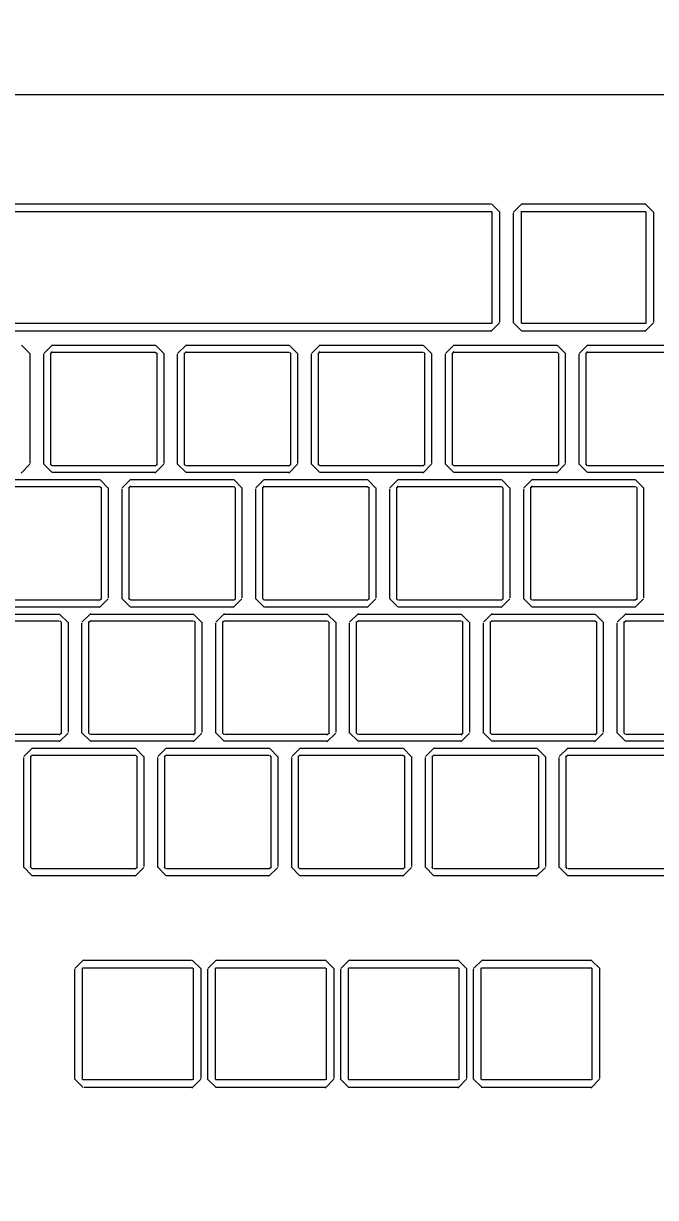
# Model space of a CAD drawing. Header units: millimetres. Extents: x 0 to 9483559, y -180456 to 305735.
# Drawn here: x 448351.8 to 448442.3, y 5238.8 to 5407 of the extents above; entities that cross this region are included whole.
import ezdxf
from ezdxf.enums import TextEntityAlignment as Align

# ---------------------------------------------------------------- set-up
doc = ezdxf.new("R2018")
doc.units = ezdxf.units.MM
doc.layers.add('EI_DIMS_DETAIL', color=7, linetype='Continuous')
doc.layers.add('АР_Маркер экспликации', color=239, linetype='Continuous', lineweight=13)
doc.layers.add('АР_Номер помещения', color=250, linetype='Continuous', lineweight=9)
doc.layers.add('АР_Названия помещений', color=124, linetype='Continuous', lineweight=5, plot=False)
doc.layers.add('АР_Помещения_площадь', color=19, linetype='Continuous', lineweight=9, plot=False)
doc.layers.add('ТХ_ОБЩЕЕ', color=7, linetype='Continuous', lineweight=0, true_color=0x7b7b7b)
doc.styles.add('ISOCPEUR', font='', dxfattribs={"height": 250})
doc.styles.get("Standard").update_dxf_attribs({"font": 'GOST.TTF'})
doc.styles.add('ГОСТ 2.304', font='CS_Gost2304.shx', dxfattribs={"oblique": 10})
doc.styles.get('ISOCPEUR').set_extended_font_data('ISOCPEUR', italic=True)
doc.dimstyles.new('СПДС', dxfattribs={"dimscale": 100, "dimtxt": 2.5, "dimasz": 2.5, "dimexe": 2, "dimexo": 0.625, "dimgap": 1, "dimtad": 1, "dimdec": 0, "dimrnd": 5, "dimtxsty": 'ГОСТ 2.304', "dimblk": 'OBLIQUE', "dimblk1": 'OBLIQUE', "dimblk2": 'OBLIQUE', "dimcen": 2.5, "dimdle": 2, "dimadec": 0, "dimazin": 2, "dimtfac": 0.75, "dimtdec": 4, "dimtmove": 1, "dimatfit": 3, "dimfxl": 1, "dimtfill": 1, "dimtolj": 1, "dimarcsym": 1})

# ---------------------------------------------------------------- blocks, each defined once
blk = doc.blocks.new('*U333')
at = {"color": 7, "style": 'ISOCPEUR', "width": 0.7, "flags": 1}
blk.add_attdef('КАТЕГОРИЯ', (-499.17, -2092.19), '', height=250, dxfattribs=at)
at = {"layer": 'АР_Номер помещения', "color": 7, "style": 'ISOCPEUR', "width": 0.7}
blk.add_attdef('НОМЕР_ПОМЕЩЕНИЯ', text='', height=300, dxfattribs=at).set_placement((-13874.5, 6637.55), align=Align.MIDDLE_CENTER)
at = {"layer": 'АР_Помещения_площадь', "color": 7, "lineweight": 30, "width": 0.7, "flags": 104}
blk.add_attdef('ИМЯ_ПОМЕЩЕНИЯ', text='', height=100, dxfattribs=at).set_placement((157.63, 1217.14), align=Align.MIDDLE_CENTER)
at = {"layer": 'АР_Помещения_площадь', "color": 7, "style": 'ISOCPEUR', "width": 0.7}
blk.add_attdef('ПЛОЩАДЬ_ПОМЕЩЕНИЯ', text='', height=200, dxfattribs=at).set_placement((-12654.58, 407.67), align=Align.MIDDLE_RIGHT)
blk = doc.blocks.new('*U328')
at = {"color": 7, "style": 'ISOCPEUR', "width": 0.7, "flags": 1}
blk.add_attdef('КАТЕГОРИЯ', (-499.17, -2092.19), '', height=250, dxfattribs=at)
at = {"layer": 'АР_Номер помещения', "color": 7, "style": 'ISOCPEUR', "width": 0.7}
blk.add_attdef('НОМЕР_ПОМЕЩЕНИЯ', text='', height=300, dxfattribs=at).set_placement((-12706.03, 14288.98), align=Align.MIDDLE_CENTER)
at = {"layer": 'АР_Помещения_площадь', "color": 7, "style": 'ISOCPEUR', "width": 0.7}
blk.add_attdef('ПЛОЩАДЬ_ПОМЕЩЕНИЯ', text='', height=200, dxfattribs=at).set_placement((-12401.87, 13466.71), align=Align.MIDDLE_RIGHT)
at = {"layer": 'АР_Помещения_площадь', "color": 7, "lineweight": 30, "width": 0.7, "flags": 104}
blk.add_attdef('ИМЯ_ПОМЕЩЕНИЯ', text='', height=100, dxfattribs=at).set_placement((157.63, 1217.14), align=Align.MIDDLE_CENTER)
blk = doc.blocks.new('table oborud')
at = {"layer": 'ТХ_ОБЩЕЕ'}
for points in [[(743602.61, 689265.29), (743602.61, 689708.04)], [(743568.73, 689523.16), (743568.73, 689632.16)], [(743569.86, 689523.14), (743569.86, 689632.39)], [(743585.86, 689632.29), (743585.86, 689523.04)], [(743586.98, 689632.26), (743586.98, 689523.26)], [(743510.01, 689584.99), (743510.01, 689599.74)], [(743510.98, 689584.96), (743510.98, 689599.71)], [(743527.26, 689599.79), (743527.26, 689585.04)], [(743528.23, 689599.76), (743528.23, 689585.01)], [(743529.23, 689579.24), (743529.23, 689593.99)], [(743530.23, 689579.21), (743530.23, 689593.96)], [(743546.51, 689594.04), (743546.51, 689579.29)], [(743547.48, 689594.01), (743547.48, 689579.26)], [(743490.76, 689588.91), (743492.01, 689590.16)], [(743491.96, 689590.11), (743507.71, 689590.11)], [(743507.81, 689590.11), (743509.06, 689588.86)], [(743549.68, 689589.24), (743548.43, 689590.49)], [(743566.73, 689590.44), (743565.48, 689589.19)], [(743490.76, 689574.14), (743490.76, 689588.89)], [(743491.76, 689588.94), (743492.01, 689589.19)], [(743491.76, 689574.11), (743491.76, 689588.86)], [(743491.93, 689589.11), (743507.93, 689589.11)], [(743507.83, 689589.11), (743508.08, 689588.86)], [(743508.01, 689588.94), (743508.01, 689574.19)], [(743509.01, 689588.91), (743509.01, 689574.16)], [(743565.53, 689589.24), (743549.78, 689589.24)], [(743548.48, 689586.04), (743549.73, 689587.29)], [(743548.48, 689571.26), (743548.48, 689586.01)], [(743549.48, 689586.06), (743549.73, 689586.31)], [(743549.48, 689571.24), (743549.48, 689585.99)], [(743549.66, 689586.24), (743565.66, 689586.24)], [(743549.68, 689587.24), (743565.43, 689587.24)], [(743565.53, 689587.24), (743566.78, 689585.99)], [(743565.56, 689586.24), (743565.81, 689585.99)], [(743565.73, 689586.06), (743565.73, 689571.31)], [(743566.73, 689586.04), (743566.73, 689571.29)], [(743511.18, 689583.79), (743509.93, 689585.04)], [(743511.16, 689584.79), (743510.91, 689585.04)], [(743527.08, 689584.79), (743511.08, 689584.79)], [(743528.23, 689584.99), (743526.98, 689583.74)], [(743527.26, 689584.96), (743527.01, 689584.71)], [(743460.41, 689581.61), (743461.66, 689582.86)], [(743461.61, 689582.81), (743477.36, 689582.81)], [(743477.46, 689582.81), (743478.71, 689581.56)], [(743527.06, 689583.79), (743511.31, 689583.79)], [(743460.41, 689565.99), (743460.41, 689581.49)], [(743461.51, 689565.94), (743461.51, 689581.69)], [(743461.51, 689581.66), (743461.51, 689581.66)], [(743461.58, 689581.71), (743477.58, 689581.71)], [(743477.51, 689581.71), (743477.51, 689581.71)], [(743477.56, 689581.66), (743477.56, 689565.91)], [(743478.66, 689581.61), (743478.66, 689566.11)], [(743510.01, 689580.59), (743511.26, 689581.84)], [(743510.98, 689580.61), (743511.23, 689580.86)], [(743511.18, 689581.79), (743526.93, 689581.79)], [(743527.06, 689581.79), (743528.31, 689580.54)], [(743510.01, 689565.81), (743510.01, 689580.56)], [(743510.98, 689565.79), (743510.98, 689580.54)], [(743511.16, 689580.79), (743527.16, 689580.79)], [(743527.08, 689580.79), (743527.33, 689580.54)], [(743527.26, 689580.61), (743527.26, 689565.86)], [(743528.23, 689580.59), (743528.23, 689565.84)], [(743530.43, 689578.04), (743529.18, 689579.29)], [(743530.41, 689579.04), (743530.16, 689579.29)], [(743547.48, 689579.24), (743546.23, 689577.99)], [(743546.51, 689579.21), (743546.26, 689578.96)], [(743546.33, 689579.04), (743530.33, 689579.04)], [(743546.31, 689578.04), (743530.56, 689578.04)], [(743529.23, 689574.84), (743530.48, 689576.09)], [(743530.43, 689576.04), (743546.18, 689576.04)], [(743546.31, 689576.04), (743547.56, 689574.79)], [(743491.96, 689572.94), (743490.71, 689574.19)], [(743491.93, 689573.94), (743491.68, 689574.19)], [(743509.01, 689574.14), (743507.76, 689572.89)], [(743529.23, 689560.06), (743529.23, 689574.81)], [(743530.23, 689574.86), (743530.48, 689575.11)], [(743530.23, 689560.04), (743530.23, 689574.79)], [(743530.41, 689575.04), (743546.41, 689575.04)], [(743546.33, 689575.04), (743546.58, 689574.79)], [(743546.51, 689574.86), (743546.51, 689560.11)], [(743547.48, 689574.84), (743547.48, 689560.09)], [(743507.83, 689573.94), (743491.83, 689573.94)], [(743507.81, 689572.94), (743492.06, 689572.94)], [(743508.01, 689574.11), (743507.76, 689573.86)], [(743490.76, 689569.74), (743492.01, 689570.99)], [(743491.96, 689570.94), (743507.71, 689570.94)], [(743507.81, 689570.94), (743509.06, 689569.69)], [(743549.68, 689570.09), (743548.43, 689571.34)], [(743549.66, 689571.06), (743549.41, 689571.31)], [(743565.56, 689571.06), (743549.56, 689571.06)], [(743566.73, 689571.26), (743565.48, 689570.01)], [(743565.73, 689571.24), (743565.48, 689570.99)], [(743490.76, 689554.96), (743490.76, 689569.71)], [(743491.76, 689569.76), (743492.01, 689570.01)], [(743491.76, 689554.94), (743491.76, 689569.69)], [(743491.93, 689569.94), (743507.93, 689569.94)], [(743507.83, 689569.94), (743508.08, 689569.69)], [(743508.01, 689569.76), (743508.01, 689555.01)], [(743509.01, 689569.74), (743509.01, 689554.99)], [(743565.53, 689570.09), (743549.78, 689570.09)], [(743548.48, 689566.89), (743549.73, 689568.14)], [(743549.68, 689568.09), (743565.43, 689568.09)], [(743565.53, 689568.09), (743566.78, 689566.84)], [(743461.61, 689564.79), (743460.36, 689566.04)], [(743477.51, 689565.89), (743461.51, 689565.89)], [(743461.58, 689565.89), (743461.58, 689565.89)], [(743478.66, 689565.99), (743477.41, 689564.74)], [(743477.56, 689565.94), (743477.56, 689565.94)], [(743511.18, 689564.64), (743509.93, 689565.89)], [(743511.16, 689565.61), (743510.91, 689565.86)], [(743528.23, 689565.81), (743526.98, 689564.56)], [(743527.26, 689565.79), (743527.01, 689565.54)], [(743548.48, 689552.11), (743548.48, 689566.86)], [(743549.48, 689566.91), (743549.73, 689567.16)], [(743549.48, 689552.09), (743549.48, 689566.84)], [(743549.66, 689567.09), (743565.66, 689567.09)], [(743565.56, 689567.09), (743565.81, 689566.84)], [(743565.73, 689566.91), (743565.73, 689552.16)], [(743566.73, 689566.89), (743566.73, 689552.14)], [(743477.46, 689564.79), (743461.71, 689564.79)], [(743527.08, 689565.61), (743511.08, 689565.61)], [(743527.06, 689564.64), (743511.31, 689564.64)], [(743460.41, 689562.59), (743461.66, 689563.84)], [(743460.41, 689546.94), (743460.41, 689562.69)], [(743461.51, 689546.91), (743461.51, 689562.66)], [(743461.51, 689562.61), (743461.51, 689562.61)], [(743461.58, 689562.69), (743477.58, 689562.69)], [(743461.61, 689563.79), (743477.36, 689563.79)], [(743477.46, 689563.79), (743478.71, 689562.54)], [(743477.51, 689562.69), (743477.51, 689562.69)], [(743477.56, 689562.61), (743477.56, 689546.86)], [(743478.66, 689562.59), (743478.66, 689546.84)], [(743510.01, 689561.44), (743511.26, 689562.69)], [(743511.18, 689562.64), (743526.93, 689562.64)], [(743527.06, 689562.64), (743528.31, 689561.39)], [(743510.01, 689546.66), (743510.01, 689561.41)], [(743510.98, 689561.46), (743511.23, 689561.71)], [(743510.98, 689546.64), (743510.98, 689561.39)], [(743511.16, 689561.64), (743527.16, 689561.64)], [(743527.08, 689561.64), (743527.33, 689561.39)], [(743527.26, 689561.46), (743527.26, 689546.71)], [(743528.23, 689561.44), (743528.23, 689546.69)], [(743530.43, 689558.89), (743529.18, 689560.14)], [(743530.41, 689559.86), (743530.16, 689560.11)], [(743546.33, 689559.86), (743530.33, 689559.86)], [(743547.48, 689560.06), (743546.23, 689558.81)], [(743546.51, 689560.04), (743546.26, 689559.79)], [(743546.31, 689558.89), (743530.56, 689558.89)], [(743529.23, 689555.69), (743530.48, 689556.94)], [(743529.23, 689540.91), (743529.23, 689555.66)], [(743530.23, 689555.71), (743530.48, 689555.96)], [(743530.23, 689540.89), (743530.23, 689555.64)], [(743530.41, 689555.89), (743546.41, 689555.89)], [(743530.43, 689556.89), (743546.18, 689556.89)], [(743546.31, 689556.89), (743547.56, 689555.64)], [(743546.33, 689555.89), (743546.58, 689555.64)], [(743546.51, 689555.71), (743546.51, 689540.96)], [(743547.48, 689555.69), (743547.48, 689540.94)], [(743491.96, 689553.76), (743490.71, 689555.01)], [(743491.93, 689554.76), (743491.68, 689555.01)], [(743507.83, 689554.76), (743491.83, 689554.76)], [(743509.01, 689554.96), (743507.76, 689553.71)], [(743508.01, 689554.94), (743507.76, 689554.69)], [(743507.81, 689553.76), (743492.06, 689553.76)], [(743490.76, 689550.59), (743492.01, 689551.84)], [(743491.76, 689550.61), (743492.01, 689550.86)], [(743491.93, 689550.79), (743507.93, 689550.79)], [(743491.96, 689551.76), (743507.71, 689551.76)], [(743507.81, 689551.76), (743509.06, 689550.51)], [(743507.83, 689550.79), (743508.08, 689550.54)], [(743508.01, 689550.61), (743508.01, 689535.86)], [(743549.68, 689550.91), (743548.43, 689552.16)], [(743549.66, 689551.91), (743549.41, 689552.16)], [(743565.56, 689551.91), (743549.56, 689551.91)], [(743565.53, 689550.91), (743549.78, 689550.91)], [(743566.73, 689552.11), (743565.48, 689550.86)], [(743565.73, 689552.09), (743565.48, 689551.84)], [(743490.76, 689535.81), (743490.76, 689550.56)], [(743491.76, 689535.79), (743491.76, 689550.54)], [(743509.01, 689550.59), (743509.01, 689535.84)], [(743548.48, 689547.71), (743549.73, 689548.96)], [(743549.68, 689548.91), (743565.43, 689548.91)], [(743565.53, 689548.91), (743566.78, 689547.66)], [(743548.48, 689532.94), (743548.48, 689547.69)], [(743549.48, 689547.74), (743549.73, 689547.99)], [(743549.48, 689532.91), (743549.48, 689547.66)], [(743549.66, 689547.91), (743565.66, 689547.91)], [(743565.56, 689547.91), (743565.81, 689547.66)], [(743565.73, 689547.74), (743565.73, 689532.99)], [(743566.73, 689547.71), (743566.73, 689532.96)], [(743461.61, 689545.74), (743460.36, 689546.99)], [(743477.51, 689546.84), (743461.51, 689546.84)], [(743461.58, 689546.84), (743461.58, 689546.84)], [(743477.46, 689545.74), (743461.71, 689545.74)], [(743478.66, 689546.94), (743477.41, 689545.69)], [(743477.56, 689546.91), (743477.56, 689546.91)], [(743511.18, 689545.46), (743509.93, 689546.71)], [(743511.16, 689546.46), (743510.91, 689546.71)], [(743527.08, 689546.46), (743511.08, 689546.46)], [(743528.23, 689546.66), (743526.98, 689545.41)], [(743527.26, 689546.64), (743527.01, 689546.39)], [(743460.41, 689543.56), (743461.66, 689544.81)], [(743461.61, 689544.74), (743477.36, 689544.74)], [(743477.46, 689544.74), (743478.71, 689543.49)], [(743527.06, 689545.46), (743511.31, 689545.46)], [(743460.41, 689527.91), (743460.41, 689543.66)], [(743461.51, 689527.86), (743461.51, 689543.61)], [(743461.51, 689543.59), (743461.51, 689543.59)], [(743461.58, 689543.64), (743477.58, 689543.64)], [(743477.51, 689543.64), (743477.51, 689543.64)], [(743477.56, 689543.59), (743477.56, 689527.84)], [(743478.66, 689543.56), (743478.66, 689527.81)], [(743510.01, 689542.26), (743511.26, 689543.51)], [(743510.01, 689527.49), (743510.01, 689542.24)], [(743510.98, 689542.29), (743511.23, 689542.54)], [(743510.98, 689527.46), (743510.98, 689542.21)], [(743511.16, 689542.46), (743527.16, 689542.46)], [(743511.18, 689543.46), (743526.93, 689543.46)], [(743527.06, 689543.46), (743528.31, 689542.21)], [(743527.08, 689542.46), (743527.33, 689542.21)], [(743527.26, 689542.29), (743527.26, 689527.54)], [(743528.23, 689542.26), (743528.23, 689527.51)], [(743530.43, 689539.71), (743529.18, 689540.96)], [(743530.41, 689540.71), (743530.16, 689540.96)], [(743546.33, 689540.71), (743530.33, 689540.71)], [(743547.48, 689540.91), (743546.23, 689539.66)], [(743546.51, 689540.89), (743546.26, 689540.64)], [(743546.31, 689539.71), (743530.56, 689539.71)], [(743529.23, 689536.51), (743530.48, 689537.76)], [(743530.43, 689537.71), (743546.18, 689537.71)], [(743546.31, 689537.71), (743547.56, 689536.46)], [(743491.96, 689534.61), (743490.71, 689535.86)], [(743491.93, 689535.61), (743491.68, 689535.86)], [(743507.83, 689535.61), (743491.83, 689535.61)], [(743509.01, 689535.81), (743507.76, 689534.56)], [(743508.01, 689535.79), (743507.76, 689535.54)], [(743529.23, 689521.74), (743529.23, 689536.49)], [(743530.23, 689536.54), (743530.48, 689536.79)], [(743530.23, 689521.71), (743530.23, 689536.46)], [(743530.41, 689536.71), (743546.41, 689536.71)], [(743546.33, 689536.71), (743546.58, 689536.46)], [(743546.51, 689536.54), (743546.51, 689521.79)], [(743547.48, 689536.51), (743547.48, 689521.76)], [(743507.81, 689534.61), (743492.06, 689534.61)], [(743490.76, 689531.41), (743492.01, 689532.66)], [(743491.96, 689532.61), (743507.71, 689532.61)], [(743507.81, 689532.61), (743509.06, 689531.36)], [(743549.68, 689531.74), (743548.43, 689532.99)], [(743549.66, 689532.74), (743549.41, 689532.99)], [(743565.56, 689532.74), (743549.56, 689532.74)], [(743566.73, 689532.94), (743565.48, 689531.69)], [(743565.73, 689532.91), (743565.48, 689532.66)], [(743490.76, 689516.64), (743490.76, 689531.39)], [(743491.76, 689531.44), (743492.01, 689531.69)], [(743491.76, 689516.61), (743491.76, 689531.36)], [(743491.93, 689531.61), (743507.93, 689531.61)], [(743507.83, 689531.61), (743508.08, 689531.36)], [(743508.01, 689531.44), (743508.01, 689516.69)], [(743509.01, 689531.41), (743509.01, 689516.66)], [(743565.53, 689531.74), (743549.78, 689531.74)], [(743548.48, 689528.54), (743549.73, 689529.79)], [(743549.48, 689528.56), (743549.73, 689528.81)], [(743549.66, 689528.74), (743565.66, 689528.74)], [(743549.68, 689529.74), (743565.43, 689529.74)], [(743565.53, 689529.74), (743566.78, 689528.49)], [(743565.56, 689528.74), (743565.81, 689528.49)], [(743461.61, 689526.71), (743460.36, 689527.96)], [(743477.51, 689527.81), (743461.51, 689527.81)], [(743461.58, 689527.81), (743461.58, 689527.81)], [(743478.66, 689527.91), (743477.41, 689526.66)], [(743477.56, 689527.86), (743477.56, 689527.86)], [(743511.18, 689526.29), (743509.93, 689527.54)], [(743511.16, 689527.29), (743510.91, 689527.54)], [(743527.08, 689527.29), (743511.08, 689527.29)], [(743528.23, 689527.49), (743526.98, 689526.24)], [(743527.26, 689527.46), (743527.01, 689527.21)], [(743548.48, 689513.76), (743548.48, 689528.51)], [(743549.48, 689513.74), (743549.48, 689528.49)], [(743565.73, 689528.56), (743565.73, 689513.81)], [(743566.73, 689528.54), (743566.73, 689513.79)], [(743460.41, 689524.51), (743461.66, 689525.76)], [(743461.61, 689525.71), (743477.36, 689525.71)], [(743477.46, 689526.71), (743461.71, 689526.71)], [(743477.46, 689525.71), (743478.71, 689524.46)], [(743527.06, 689526.29), (743511.31, 689526.29)], [(743460.41, 689508.86), (743460.41, 689524.61)], [(743461.51, 689508.84), (743461.51, 689524.59)], [(743461.51, 689524.54), (743461.51, 689524.54)], [(743461.58, 689524.61), (743477.58, 689524.61)], [(743477.51, 689524.61), (743477.51, 689524.61)], [(743477.56, 689524.54), (743477.56, 689508.79)], [(743478.66, 689524.51), (743478.66, 689508.76)], [(743510.01, 689523.09), (743511.26, 689524.34)], [(743511.18, 689524.29), (743526.93, 689524.29)], [(743527.06, 689524.29), (743528.31, 689523.04)], [(743510.01, 689508.31), (743510.01, 689523.06)], [(743510.98, 689523.11), (743511.23, 689523.36)], [(743510.98, 689508.29), (743510.98, 689523.04)], [(743511.16, 689523.29), (743527.16, 689523.29)], [(743527.08, 689523.29), (743527.33, 689523.04)], [(743527.26, 689523.11), (743527.26, 689508.36)], [(743528.23, 689523.09), (743528.23, 689508.34)], [(743569.93, 689521.99), (743568.68, 689523.24)], [(743585.83, 689523.09), (743569.83, 689523.09)], [(743569.91, 689523.09), (743569.91, 689523.09)], [(743586.98, 689523.16), (743585.73, 689521.91)], [(743585.86, 689523.14), (743585.86, 689523.14)], [(743530.43, 689520.54), (743529.18, 689521.79)], [(743530.41, 689521.54), (743530.16, 689521.79)], [(743546.33, 689521.54), (743530.33, 689521.54)], [(743546.31, 689520.54), (743530.56, 689520.54)], [(743547.48, 689521.74), (743546.23, 689520.49)], [(743546.51, 689521.71), (743546.26, 689521.46)], [(743585.78, 689521.99), (743570.03, 689521.99)], [(743568.73, 689518.79), (743569.98, 689520.04)], [(743568.73, 689501.06), (743568.73, 689518.81)], [(743569.86, 689501.09), (743569.86, 689518.84)], [(743569.86, 689518.81), (743569.86, 689518.81)], [(743569.91, 689518.86), (743585.91, 689518.86)], [(743569.93, 689519.99), (743585.68, 689519.99)], [(743585.78, 689519.99), (743587.03, 689518.74)], [(743585.83, 689518.86), (743585.83, 689518.86)], [(743585.88, 689518.81), (743585.88, 689501.06)], [(743586.98, 689518.79), (743586.98, 689501.04)], [(743529.23, 689517.34), (743530.48, 689518.59)], [(743529.23, 689502.56), (743529.23, 689517.31)], [(743530.23, 689517.36), (743530.48, 689517.61)], [(743530.23, 689502.54), (743530.23, 689517.29)], [(743530.41, 689517.54), (743546.41, 689517.54)], [(743530.43, 689518.54), (743546.18, 689518.54)], [(743546.31, 689518.54), (743547.56, 689517.29)], [(743546.33, 689517.54), (743546.58, 689517.29)], [(743546.51, 689517.36), (743546.51, 689502.61)], [(743547.48, 689517.34), (743547.48, 689502.59)], [(743491.96, 689515.44), (743490.71, 689516.69)], [(743491.93, 689516.44), (743491.68, 689516.69)], [(743507.83, 689516.44), (743491.83, 689516.44)], [(743507.81, 689515.44), (743492.06, 689515.44)], [(743509.01, 689516.64), (743507.76, 689515.39)], [(743508.01, 689516.61), (743507.76, 689516.36)], [(743549.68, 689512.59), (743548.43, 689513.84)], [(743549.66, 689513.56), (743549.41, 689513.81)], [(743566.73, 689513.76), (743565.48, 689512.51)], [(743565.73, 689513.74), (743565.48, 689513.49)], [(743490.76, 689512.24), (743492.01, 689513.49)], [(743490.76, 689497.46), (743490.76, 689512.21)], [(743491.76, 689512.26), (743492.01, 689512.51)], [(743491.76, 689497.44), (743491.76, 689512.19)], [(743491.93, 689512.44), (743507.93, 689512.44)], [(743491.96, 689513.44), (743507.71, 689513.44)], [(743507.81, 689513.44), (743509.06, 689512.19)], [(743507.83, 689512.44), (743508.08, 689512.19)], [(743508.01, 689512.26), (743508.01, 689497.51)], [(743509.01, 689512.24), (743509.01, 689497.49)], [(743565.56, 689513.56), (743549.56, 689513.56)], [(743565.53, 689512.59), (743549.78, 689512.59)], [(743548.48, 689509.39), (743549.73, 689510.64)], [(743549.68, 689510.59), (743565.43, 689510.59)], [(743565.53, 689510.59), (743566.78, 689509.34)], [(743461.61, 689507.69), (743460.36, 689508.94)], [(743477.51, 689508.79), (743461.51, 689508.79)], [(743461.58, 689508.79), (743461.58, 689508.79)], [(743478.66, 689508.86), (743477.41, 689507.61)], [(743477.56, 689508.84), (743477.56, 689508.84)], [(743548.48, 689494.61), (743548.48, 689509.36)], [(743549.48, 689509.41), (743549.73, 689509.66)], [(743549.48, 689494.59), (743549.48, 689509.34)], [(743549.66, 689509.59), (743565.66, 689509.59)], [(743565.56, 689509.59), (743565.81, 689509.34)], [(743565.73, 689509.41), (743565.73, 689494.66)], [(743566.73, 689509.39), (743566.73, 689494.64)], [(743477.46, 689507.69), (743461.71, 689507.69)], [(743511.18, 689507.14), (743509.93, 689508.39)], [(743511.16, 689508.11), (743510.91, 689508.36)], [(743527.08, 689508.11), (743511.08, 689508.11)], [(743527.06, 689507.14), (743511.31, 689507.14)], [(743528.23, 689508.31), (743526.98, 689507.06)], [(743527.26, 689508.29), (743527.01, 689508.04)], [(743510.01, 689503.94), (743511.26, 689505.19)], [(743510.01, 689489.16), (743510.01, 689503.91)], [(743510.98, 689503.96), (743511.23, 689504.21)], [(743510.98, 689489.14), (743510.98, 689503.89)], [(743511.16, 689504.14), (743527.16, 689504.14)], [(743511.18, 689505.14), (743526.93, 689505.14)], [(743527.06, 689505.14), (743528.31, 689503.89)], [(743527.08, 689504.14), (743527.33, 689503.89)], [(743527.26, 689503.96), (743527.26, 689489.21)], [(743528.23, 689503.94), (743528.23, 689489.19)], [(743530.43, 689501.39), (743529.18, 689502.64)], [(743530.41, 689502.36), (743530.16, 689502.61)], [(743546.33, 689502.36), (743530.33, 689502.36)], [(743547.48, 689502.56), (743546.23, 689501.31)], [(743546.51, 689502.54), (743546.26, 689502.29)], [(743546.31, 689501.39), (743530.56, 689501.39)], [(743569.93, 689499.94), (743568.68, 689501.19)], [(743585.83, 689501.06), (743569.83, 689501.06)], [(743569.91, 689501.06), (743569.91, 689501.06)], [(743586.98, 689501.14), (743585.73, 689499.89)], [(743585.88, 689501.11), (743585.88, 689501.11)], [(743585.78, 689499.94), (743570.03, 689499.94)]]:
    blk.add_lwpolyline(points, dxfattribs=at)
blk = doc.blocks.new('_Oblique')
at = {"color": 0, "linetype": 'ByBlock', "lineweight": -2}
blk.add_line((-0.5, -0.5), (0.5, 0.5), dxfattribs=at)
blk = doc.blocks.new('*D359')
at = {"layer": 'Defpoints', "color": 0, "lineweight": 9, "ltscale": 100, "transparency": 16777216}
for p in [(444010.96, 20376.16), (444010.96, 20376.16), (445201.44, 18553.14), (453609.49, 16877.32), (448082.63, 4891.3)]:
    blk.add_point(p, dxfattribs=at)
at = {"layer": 'EI_DIMS_DETAIL', "color": 0, "lineweight": -2, "ltscale": 100, "transparency": 16777216}
blk.add_arc((444010.96, 20376.16), 2177.31, 284.73216, 339.97226, dxfattribs=at)
at = {"layer": 'EI_DIMS_DETAIL', "color": 0, "lineweight": -2, "ltscale": 100, "transparency": 16777216, "xscale": 250, "yscale": 250, "zscale": 250}
for p, rotation in [((446056.59, 19630.49), 69.97225650439906), ((444564.65, 18270.43), 194.7321602299616)]:
    blk.add_blockref('_Oblique', p, dxfattribs=dict(at, rotation=rotation))
at = {"layer": 'EI_DIMS_DETAIL', "color": 0, "lineweight": 9, "ltscale": 100, "transparency": 16777216, "insert": (445326.2, 18933.37), "char_height": 250, "attachment_point": 5, "rotation": 42.3522, "style": 'ГОСТ 2.304', "bg_fill": 3, "box_fill_scale": 1.1, "bg_fill_color": 256, "bg_fill_true_color": 13158600, "bg_fill_transparency": 0}
blk.add_mtext('\\A1;55°', dxfattribs=at)
blk = doc.blocks.new('*D360')
at = {"layer": 'Defpoints', "color": 0, "lineweight": 9, "ltscale": 100, "transparency": 16777216}
for p in [(451688.79, 20393.7), (451698.26, 20391.21), (449365.95, 18538.1), (441929.37, 16801.47), (447495.79, 4455.94)]:
    blk.add_point(p, dxfattribs=at)
at = {"layer": 'EI_DIMS_DETAIL', "color": 0, "lineweight": -2, "ltscale": 100, "transparency": 16777216}
blk.add_arc((451700, 20397.82), 2984.35, 200.20755, 255.22626, dxfattribs=at)
at = {"layer": 'EI_DIMS_DETAIL', "color": 0, "lineweight": -2, "ltscale": 100, "transparency": 16777216, "xscale": 250, "yscale": 250, "zscale": 250}
for p, rotation in [((448899.34, 19366.96), 110.2075462126587), ((450938.98, 17512.13), 345.2262627049069)]:
    blk.add_blockref('_Oblique', p, dxfattribs=dict(at, rotation=rotation))
at = {"layer": 'EI_DIMS_DETAIL', "color": 0, "lineweight": 9, "ltscale": 100, "transparency": 16777216, "insert": (449843.53, 18356.37), "char_height": 250, "attachment_point": 5, "rotation": 317.7169, "style": 'ГОСТ 2.304', "bg_fill": 3, "box_fill_scale": 1.1, "bg_fill_color": 256, "bg_fill_true_color": 13158600, "bg_fill_transparency": 0}
blk.add_mtext('\\A1;55°', dxfattribs=at)
blk = doc.blocks.new('*D361')
at = {"layer": 'Defpoints', "color": 0, "lineweight": 9, "ltscale": 100, "transparency": 16777216}
for p in [(451698.26, 20391.21), (451713.37, 20387.23), (453535.75, 18196.04), (451878.59, 17415.19), (447495.79, 4455.94)]:
    blk.add_point(p, dxfattribs=at)
at = {"layer": 'EI_DIMS_DETAIL', "color": 0, "lineweight": -2, "ltscale": 100, "transparency": 16777216}
blk.add_line((453575.72, 18147.99), (453742.23, 17947.79), dxfattribs=at)
blk.add_arc((451701.1, 20401.98), 2992.07, 255.22626, 309.7499, dxfattribs=at)
at = {"layer": 'EI_DIMS_DETAIL', "color": 0, "lineweight": -2, "ltscale": 100, "transparency": 16777216, "xscale": 250, "yscale": 250, "zscale": 250}
for p, rotation in [((453614.34, 18101.55), 39.74990176135852), ((450938.11, 17508.83), 165.2262627049069)]:
    blk.add_blockref('_Oblique', p, dxfattribs=dict(at, rotation=rotation))
at = {"layer": 'EI_DIMS_DETAIL', "color": 0, "lineweight": 9, "ltscale": 100, "transparency": 16777216, "insert": (452299.44, 17700.38), "char_height": 250, "attachment_point": 5, "rotation": 12.4881, "style": 'ГОСТ 2.304', "bg_fill": 3, "box_fill_scale": 1.1, "bg_fill_color": 256, "bg_fill_true_color": 13158600, "bg_fill_transparency": 0}
blk.add_mtext('\\A1;55°', dxfattribs=at)

msp = doc.modelspace()

# ---------------------------------------------------------------- block references
at = {"lineweight": 9, "rotation": 90}
msp.add_blockref('table oborud', (1137941.94, -738205.83, 0), dxfattribs=at)
at = {"layer": 'АР_Маркер экспликации', "lineweight": 9}
ref = msp.add_blockref('*U333', (453732.88, 27950.88), dxfattribs=at)
lines = msp.add_mtext('\\W0.8000;Кабинет материальной технологии тип 2', dxfattribs={"layer": 'АР_Названия помещений', "insert": (439898.63, 32758.63), "char_height": 4891.9555, "width": 926.94, "attachment_point": 1})
ref.add_attrib('ИМЯ_ПОМЕЩЕНИЯ', '', (439898.63, 32758.63), dxfattribs={"flags": 104}).embed_mtext(lines)
at = {"layer": 'АР_Маркер экспликации', "color": 7, "lineweight": 9}
ref = msp.add_blockref('*U328', (459768.19, 3662.87), dxfattribs=at)
lines = msp.add_mtext('\\W0.8000;Многофункциональное пространство с функцией актового зала (с эстрадой в уровне пола)', dxfattribs={"layer": 'АР_Названия помещений', "insert": (447608.92, 15921.16), "char_height": 6157.775, "width": 926.94, "attachment_point": 1})
ref.add_attrib('ИМЯ_ПОМЕЩЕНИЯ', '', (447608.92, 15921.16), dxfattribs={"flags": 104}).embed_mtext(lines)

# ---------------------------------------------------------------- next in the draw order: dimensions: what is measured, and where the dimension line sits
at = {"layer": 'EI_DIMS_DETAIL', "lineweight": 9, "ltscale": 100}
dim = msp.add_angular_dim_2l(base=(445201.44, 18553.14), line1=((444010.96, 20376.16), (453609.49, 16877.32)), line2=((444010.96, 20376.16), (448082.63, 4891.3)), dimstyle='СПДС', dxfattribs=at)
dim.commit()
dim.dimension.update_dxf_attribs({"geometry": '*D359', "text_midpoint": (445326.2, 18933.37)})

# ---------------------------------------------------------------- next in the draw order: dimensions: what is measured, and where the dimension line sits
dim = msp.add_angular_dim_2l(base=(449365.95, 18538.1), line1=((451698.26, 20391.21), (447495.79, 4455.94)), line2=((451688.79, 20393.7), (441929.37, 16801.47)), dimstyle='СПДС', dxfattribs=at)
dim.commit()
dim.dimension.update_dxf_attribs({"geometry": '*D360', "text_midpoint": (449843.53, 18356.37)})

# ---------------------------------------------------------------- next in the draw order: dimensions: what is measured, and where the dimension line sits
dim = msp.add_angular_dim_2l(base=(451878.59, 17415.19), line1=((451713.37, 20387.23), (453535.75, 18196.04)), line2=((451698.26, 20391.21), (447495.79, 4455.94)), dimstyle='СПДС', dxfattribs=at)
dim.commit()
dim.dimension.update_dxf_attribs({"geometry": '*D361', "text_midpoint": (452299.44, 17700.38)})

doc.saveas('drawing.dxf')
